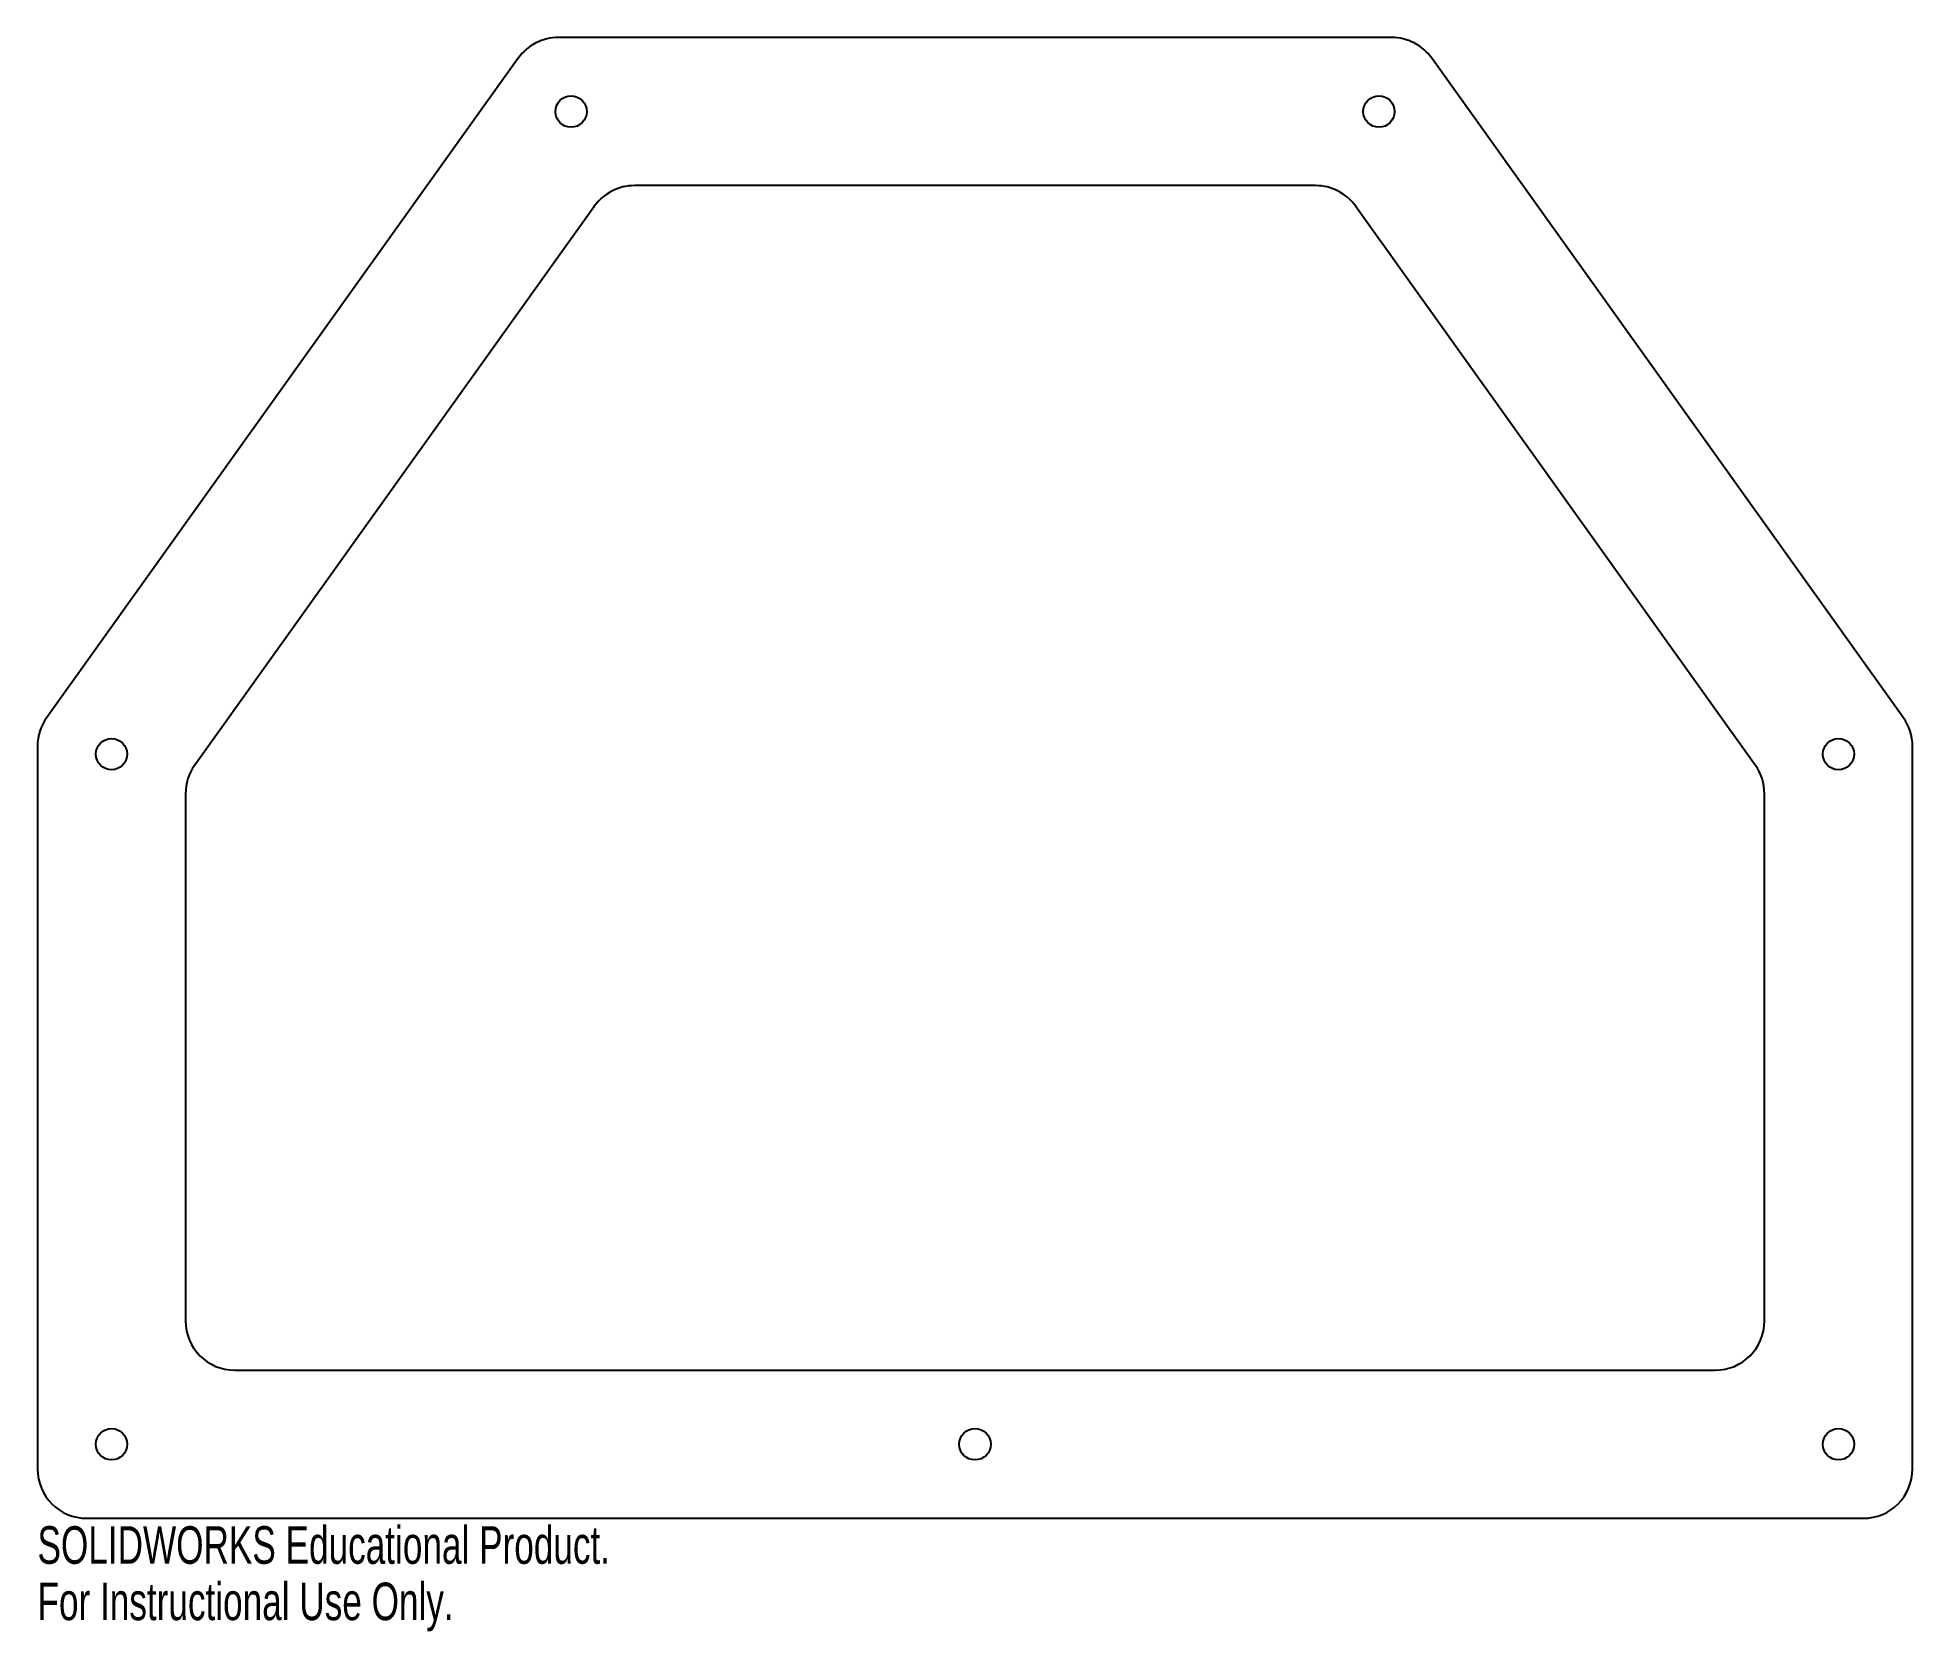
# Model space of a CAD drawing. Header units: inches. Extents: x -4.75 to 4.75, y -0.32 to 7.75.
import ezdxf

# ---------------------------------------------------------------- set-up
doc = ezdxf.new("R2010")
doc.units = ezdxf.units.IN
doc.header["$MEASUREMENT"] = 0
doc.styles.add('SLDTEXTSTYLE0', font='TXT', dxfattribs={"width": 0.7})

msp = doc.modelspace()

# ---------------------------------------------------------------- linework, layer by layer
at = {"color": 7, "linetype": 'Continuous', "lineweight": 25}
for p, q in [((2.111, 7.75), (-2.111, 7.75)), ((-2.3143, 7.6455), (-4.7033, 4.3059)), ((4.7033, 4.3059), (2.3143, 7.6455)), ((1.7254, 7), (-1.7254, 7)), ((-1.9287, 6.8955), (-3.9533, 4.0652)), ((3.9533, 4.0652), (1.9287, 6.8955)), ((-4.75, 4.1604), (-4.75, 0.5)), ((4.75, 0.5), (4.75, 4.1604)), ((-4, 3.9198), (-4, 1.25)), ((4, 1.25), (4, 3.9198)), ((-3.75, 1), (3.75, 1)), ((-4.5, 0.25), (4.5, 0.25))]:
    msp.add_line(p, q, dxfattribs=at)
for centre in [(-2.0467, 7.375), (2.0467, 7.375), (-4.375, 4.1203), (4.375, 4.1203), (-4.375, 0.625), (0, 0.625), (4.375, 0.625)]:
    msp.add_circle(centre, 0.0795, dxfattribs=at)
for centre, start, end in [((-2.111, 7.5), 90, 144.42147), ((2.111, 7.5), 35.57853, 90), ((-1.7254, 6.75), 90, 144.42147), ((1.7254, 6.75), 35.57853, 90), ((-4.5, 4.1604), 144.42147, 180), ((4.5, 4.1604), 0, 35.57853), ((-3.75, 3.9198), 144.42147, 180), ((3.75, 3.9198), 0, 35.57853), ((-3.75, 1.25), 180, 270), ((3.75, 1.25), 270, 0), ((-4.5, 0.5), 180, 270), ((4.5, 0.5), 270, 0)]:
    msp.add_arc(centre, 0.25, start, end, dxfattribs=at)

# ---------------------------------------------------------------- texts
at = {"color": 7, "linetype": 'Continuous', "char_height": 0.1903, "attachment_point": 1, "style": 'SLDTEXTSTYLE0'}
for s, insert in [('SOLIDWORKS Educational Product.', (-4.75, 0.2099)), ('For Instructional Use Only.', (-4.75, -0.0756))]:
    msp.add_mtext(s, dxfattribs=dict(at, insert=insert))

doc.saveas('drawing.dxf')
